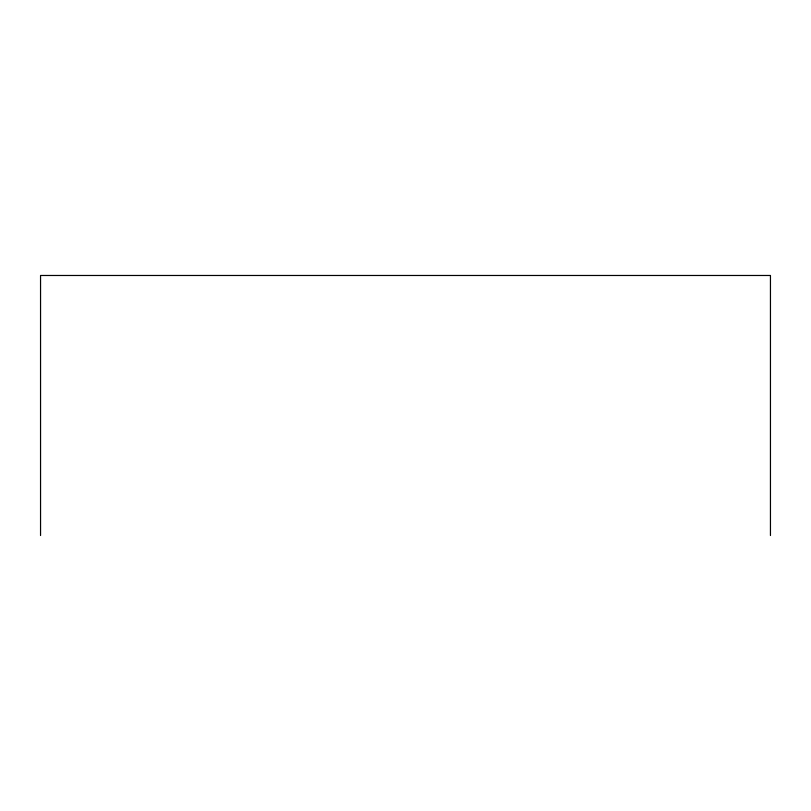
<?xml version="1.0" encoding="UTF-8"?>
<svg xmlns="http://www.w3.org/2000/svg" width="811" height="811" viewBox="0 0 811 811"><rect width="100%" height="100%" fill="white"/><g stroke="black" fill="none" stroke-linecap="round" stroke-linejoin="round"><path stroke-width="1.22" d="M770.45 535.524L770.45 275.476L40.55 275.476L40.55 535.524"/></g></svg>
